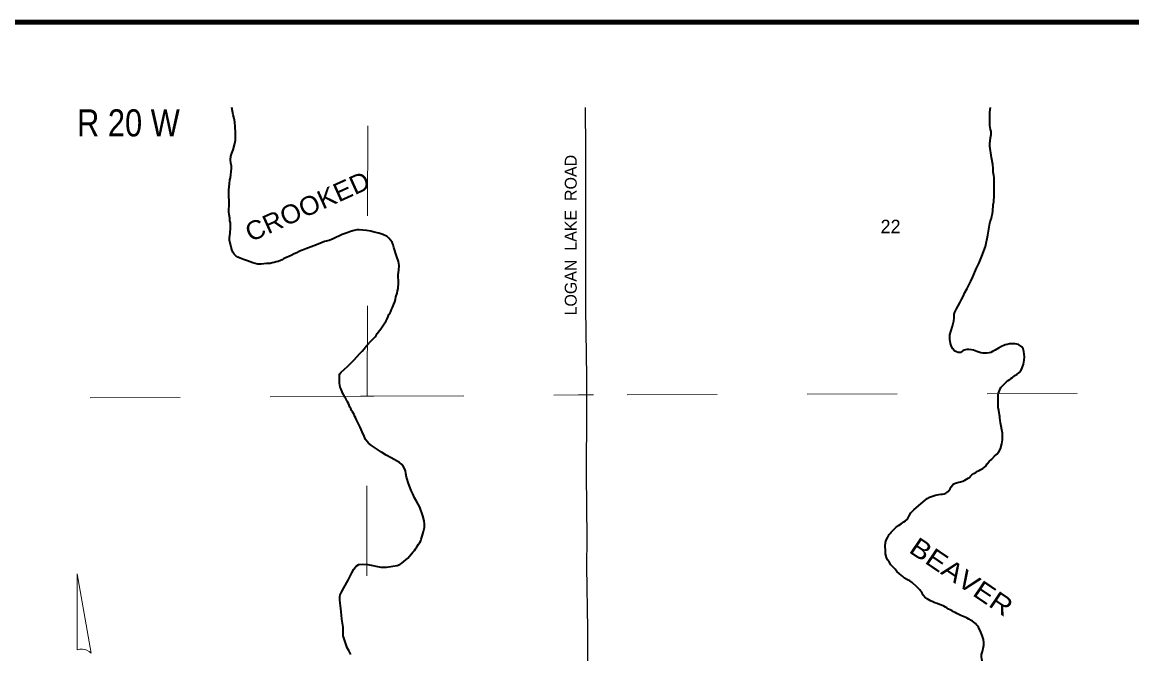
# Model space of a CAD drawing. Extents: x -143 to 192, y -296 to 46.
# Drawn here: x -141.66 to -140.428, y -292.942 to -292.24 of the extents above; entities that cross this region are included whole.
import ezdxf
from ezdxf.enums import TextEntityAlignment as Align

# ---------------------------------------------------------------- set-up
doc = ezdxf.new("R2010")
doc.units = 0
doc.header["$LTSCALE"] = 0.006
doc.linetypes.add('MEDIUM_DASHED', pattern=[4.5, 3, -1.5])
for name, color, linetype, lineweight in [('14', 7, 'Continuous', 25), ('15', 7, 'MEDIUM_DASHED', 13), ('25', 7, 'Continuous', 35), ('48', 7, 'Continuous', 106), ('51', 7, 'Continuous', 13)]:
    doc.layers.add(name, color=color, linetype=linetype, lineweight=lineweight)
for name, color, linetype in [('29', 7, 'Continuous'), ('45', 7, 'Continuous'), ('46', 7, 'Continuous'), ('49', 7, 'Continuous')]:
    doc.layers.add(name, color=color, linetype=linetype)

msp = doc.modelspace()

# ---------------------------------------------------------------- linework, layer by layer
at = {"layer": '14'}
msp.add_lwpolyline([(-141.030871, -293.225568), (-141.031061, -293.177652), (-141.03125, -293.116098), (-141.031629, -293.042803), (-141.031818, -292.992045), (-141.032008, -292.914394), (-141.033144, -292.844886), (-141.032765, -292.813826), (-141.033333, -292.742045), (-141.033144, -292.671402), (-141.033144, -292.634091), (-141.03428, -292.558902), (-141.03428, -292.489583), (-141.03428, -292.458902), (-141.03428, -292.382008), (-141.03447, -292.334848)], dxfattribs=at)
at = {"layer": '15'}
for p, q in [((-141.279356, -293.655114), (-141.276326, -292.334848)), ((-141.284659, -292.655682), (-141.882765, -292.65928)), ((-141.284659, -292.655682), (-141.269697, -292.655682)), ((-141.269697, -292.655682), (-141.042235, -292.654167)), ((-141.042235, -292.654167), (-141.025758, -292.654167)), ((-140.288447, -292.651894), (-141.025758, -292.654167))]:
    msp.add_line(p, q, dxfattribs=at)
at = {"layer": '25'}
for points in [[(-141.423485, -292.362689), (-141.423674, -292.35625), (-141.424053, -292.351326), (-141.424811, -292.347159), (-141.425758, -292.342992), (-141.427462, -292.334848)], [(-140.585606, -292.37803), (-140.585606, -292.375379), (-140.584659, -292.36875), (-140.584091, -292.364962), (-140.584091, -292.361553), (-140.584659, -292.35928), (-140.585417, -292.354924), (-140.585417, -292.339962), (-140.584659, -292.334848)], [(-141.424053, -292.375), (-141.423485, -292.371212), (-141.423485, -292.366856), (-141.423485, -292.362689)], [(-141.42803, -292.406061), (-141.427652, -292.402841), (-141.427841, -292.399811), (-141.428598, -292.396591), (-141.428977, -292.393182), (-141.428598, -292.389015), (-141.427462, -292.385795), (-141.425947, -292.382008), (-141.424053, -292.375)], [(-140.581818, -292.402841), (-140.582197, -292.398106), (-140.583712, -292.390341), (-140.585606, -292.37803)], [(-141.429545, -292.415341), (-141.428977, -292.412879), (-141.428598, -292.409848), (-141.42803, -292.406061)], [(-140.580682, -292.419508), (-140.580682, -292.412689), (-140.581061, -292.410417), (-140.581629, -292.406818), (-140.581818, -292.402841)], [(-141.430871, -292.431061), (-141.430871, -292.426326), (-141.430492, -292.422917), (-141.430114, -292.419697), (-141.429545, -292.415341)], [(-140.581629, -292.443182), (-140.580871, -292.439583), (-140.580682, -292.432576), (-140.580682, -292.419508)], [(-141.430303, -292.453788), (-141.430871, -292.450758), (-141.430492, -292.441098), (-141.430871, -292.431061)], [(-140.583144, -292.455682), (-140.582576, -292.452652), (-140.582008, -292.45), (-140.581629, -292.443182)], [(-141.428977, -292.468561), (-141.428788, -292.46572), (-141.428977, -292.463068), (-141.429545, -292.460985), (-141.429735, -292.457955), (-141.430303, -292.453788)], [(-140.585985, -292.46553), (-140.585606, -292.463447), (-140.585227, -292.461742), (-140.58428, -292.459848), (-140.583712, -292.458144), (-140.583144, -292.455682)], [(-141.429924, -292.482386), (-141.429924, -292.479545), (-141.429356, -292.474621), (-141.428977, -292.468561)], [(-141.285795, -292.470833), (-141.288636, -292.470833), (-141.291667, -292.471591), (-141.295644, -292.472727), (-141.299432, -292.474053), (-141.304735, -292.476136), (-141.314962, -292.480682)], [(-141.247538, -292.490341), (-141.248295, -292.487311), (-141.249432, -292.484659), (-141.251136, -292.482197), (-141.252841, -292.479924), (-141.254924, -292.47822), (-141.259848, -292.476136), (-141.264015, -292.474621), (-141.269129, -292.473295), (-141.272917, -292.472348), (-141.277841, -292.471402), (-141.285795, -292.470833)], [(-140.600189, -292.513447), (-140.597348, -292.507386), (-140.594318, -292.500189), (-140.590341, -292.489394), (-140.587879, -292.476705), (-140.585985, -292.46553)], [(-141.410038, -292.505114), (-141.414583, -292.503598), (-141.418182, -292.502462), (-141.420644, -292.501136), (-141.422917, -292.499621), (-141.424811, -292.497727), (-141.426136, -292.495644), (-141.427273, -292.492614), (-141.42803, -292.489962), (-141.429924, -292.482386)], [(-141.314962, -292.480682), (-141.319318, -292.482576), (-141.324621, -292.483902), (-141.329545, -292.485985), (-141.336364, -292.488636), (-141.345265, -292.491856)], [(-141.358333, -292.497538), (-141.361553, -292.499242), (-141.364015, -292.500379), (-141.366667, -292.501515), (-141.369697, -292.502652)], [(-141.345265, -292.491856), (-141.348864, -292.493371), (-141.350947, -292.494129), (-141.352462, -292.494886), (-141.355114, -292.496212), (-141.358333, -292.497538)], [(-141.242803, -292.535985), (-141.242235, -292.529735), (-141.242614, -292.520644), (-141.242045, -292.51572), (-141.241667, -292.510417), (-141.242424, -292.506061), (-141.244318, -292.499621), (-141.247538, -292.490341)], [(-141.388826, -292.508333), (-141.394697, -292.509091), (-141.398485, -292.509091), (-141.401326, -292.508333), (-141.404167, -292.507386), (-141.410038, -292.505114)], [(-141.369697, -292.502652), (-141.371402, -292.503977), (-141.373295, -292.504924), (-141.375758, -292.505871), (-141.37803, -292.506439), (-141.380303, -292.507008), (-141.382576, -292.507576), (-141.384848, -292.508144), (-141.388826, -292.508333)], [(-140.606629, -292.527841), (-140.604356, -292.522917), (-140.600189, -292.513447)], [(-140.61875, -292.551894), (-140.616856, -292.548295), (-140.615152, -292.544697), (-140.613258, -292.540341), (-140.610795, -292.535795), (-140.606629, -292.527841)], [(-141.247538, -292.553409), (-141.246402, -292.550758), (-141.245644, -292.548106), (-141.245076, -292.545076), (-141.24375, -292.541288)], [(-141.24375, -292.541288), (-141.243371, -292.538447), (-141.242803, -292.535985)], [(-141.253788, -292.567045), (-141.252841, -292.564962), (-141.251705, -292.563068), (-141.250758, -292.561553), (-141.25, -292.55928), (-141.248864, -292.557008), (-141.248106, -292.555114), (-141.247538, -292.553409)], [(-140.625189, -292.566477), (-140.625, -292.564394), (-140.624242, -292.562121), (-140.622538, -292.558712), (-140.61875, -292.551894)], [(-141.263447, -292.582576), (-141.261932, -292.580682), (-141.260417, -292.578598), (-141.258902, -292.576515), (-141.257386, -292.574242), (-141.256061, -292.57197), (-141.254924, -292.569508), (-141.253788, -292.567045)], [(-140.626515, -292.60303), (-140.62803, -292.600379), (-140.629167, -292.59697), (-140.629735, -292.592235), (-140.629735, -292.5875), (-140.628788, -292.583712), (-140.627083, -292.577652), (-140.625568, -292.57178), (-140.625189, -292.568939), (-140.625189, -292.566477)], [(-141.27197, -292.593371), (-141.269886, -292.591477), (-141.268371, -292.589773), (-141.267235, -292.588068), (-141.265909, -292.585985), (-141.263447, -292.582576)], [(-141.285038, -292.608333), (-141.282576, -292.605492), (-141.280303, -292.602841), (-141.27803, -292.600189), (-141.27197, -292.593371)], [(-141.302273, -292.625568), (-141.299053, -292.622538), (-141.296591, -292.620265), (-141.291477, -292.615152), (-141.285038, -292.608333)], [(-140.624053, -292.605682), (-140.625, -292.604924), (-140.626515, -292.60303)], [(-140.608712, -292.603598), (-140.610985, -292.603598), (-140.6125, -292.603977), (-140.613826, -292.604545), (-140.615341, -292.605114), (-140.616477, -292.606061), (-140.617992, -292.607008), (-140.620833, -292.607008), (-140.622348, -292.606439), (-140.624053, -292.605682)], [(-140.593371, -292.607955), (-140.595644, -292.607576), (-140.597727, -292.606818), (-140.599811, -292.606061), (-140.601705, -292.605303), (-140.603598, -292.604545), (-140.605682, -292.603977), (-140.608712, -292.603598)], [(-140.575758, -292.602273), (-140.577841, -292.603409), (-140.579545, -292.604356), (-140.581061, -292.605114), (-140.582576, -292.606061), (-140.58447, -292.607008), (-140.586174, -292.607576), (-140.588636, -292.607955), (-140.593371, -292.607955)], [(-140.563636, -292.597538), (-140.566288, -292.598106), (-140.568561, -292.598674), (-140.570076, -292.599242), (-140.57178, -292.6), (-140.573295, -292.600947), (-140.575758, -292.602273)], [(-140.547727, -292.605871), (-140.548485, -292.602841), (-140.549811, -292.600947), (-140.553788, -292.598295), (-140.557197, -292.597538), (-140.563636, -292.597538)], [(-140.55303, -292.629356), (-140.550758, -292.626515), (-140.549432, -292.624053), (-140.547917, -292.620076), (-140.547159, -292.61572), (-140.54697, -292.611742), (-140.547727, -292.605871)], [(-141.307955, -292.638068), (-141.307955, -292.633712), (-141.307765, -292.632008), (-141.307386, -292.630871), (-141.30625, -292.629356), (-141.302273, -292.625568)], [(-140.562121, -292.635795), (-140.560417, -292.634659), (-140.558333, -292.633333), (-140.556818, -292.632386), (-140.555303, -292.631439), (-140.55303, -292.629356)], [(-141.304735, -292.650758), (-141.305492, -292.649053), (-141.30625, -292.647159), (-141.307008, -292.645455), (-141.307576, -292.643371), (-141.307955, -292.641098), (-141.307955, -292.638068)], [(-140.573106, -292.646023), (-140.57178, -292.644318), (-140.570455, -292.642803), (-140.56875, -292.641477), (-140.566856, -292.639583), (-140.565152, -292.638258), (-140.563258, -292.636932), (-140.562121, -292.635795)], [(-141.299053, -292.661742), (-141.3, -292.660417), (-141.300568, -292.658902), (-141.301136, -292.657576), (-141.302083, -292.656439), (-141.302652, -292.655303), (-141.303409, -292.654167), (-141.303788, -292.65322), (-141.304735, -292.650758)], [(-140.576136, -292.661364), (-140.576136, -292.653598), (-140.575758, -292.652083), (-140.575, -292.650379), (-140.574242, -292.648485), (-140.573106, -292.646023)], [(-141.293182, -292.673106), (-141.294318, -292.671402), (-141.295265, -292.669318), (-141.296212, -292.667614), (-141.29697, -292.66572), (-141.297917, -292.663826), (-141.299053, -292.661742)], [(-140.575568, -292.671591), (-140.576136, -292.668182), (-140.576136, -292.661364)], [(-141.287689, -292.684091), (-141.288826, -292.682008), (-141.289583, -292.680114), (-141.29072, -292.67803), (-141.291667, -292.675947), (-141.293182, -292.673106)], [(-140.573485, -292.685227), (-140.573864, -292.682197), (-140.574242, -292.679924), (-140.574432, -292.67803), (-140.574811, -292.676136), (-140.575568, -292.671591)], [(-141.261174, -292.717614), (-141.268939, -292.712689), (-141.272159, -292.710417), (-141.275568, -292.707765), (-141.278788, -292.703788), (-141.280492, -292.7), (-141.282576, -292.695076), (-141.284848, -292.689962), (-141.287689, -292.684091)], [(-140.572159, -292.708333), (-140.571591, -292.704167), (-140.571402, -292.701136), (-140.571591, -292.69678), (-140.573485, -292.685227)], [(-141.250568, -292.724242), (-141.256061, -292.721023), (-141.261174, -292.717614)], [(-140.588447, -292.730871), (-140.586364, -292.72803), (-140.583333, -292.725379), (-140.580114, -292.722348), (-140.577652, -292.720076), (-140.575379, -292.717235), (-140.573674, -292.714015), (-140.572159, -292.708333)], [(-141.233333, -292.745455), (-141.234091, -292.741288), (-141.234659, -292.738447), (-141.235606, -292.735795), (-141.236932, -292.733333), (-141.238636, -292.731439), (-141.241288, -292.729356), (-141.250568, -292.724242)], [(-140.60322, -292.741477), (-140.601136, -292.740341), (-140.599242, -292.739015), (-140.597159, -292.738258), (-140.595455, -292.737121), (-140.593371, -292.735795), (-140.591288, -292.73447), (-140.589962, -292.733144), (-140.588447, -292.730871)], [(-140.613258, -292.748864), (-140.611364, -292.747727), (-140.60947, -292.74678), (-140.608144, -292.745833), (-140.606818, -292.744318), (-140.605303, -292.742992), (-140.60322, -292.741477)], [(-141.224432, -292.768371), (-141.226326, -292.764205), (-141.22803, -292.760227), (-141.229924, -292.755682), (-141.231629, -292.751515), (-141.232765, -292.747917), (-141.233333, -292.745455)], [(-140.645833, -292.76572), (-140.644129, -292.765341), (-140.642235, -292.764773), (-140.639773, -292.764583), (-140.637879, -292.764583), (-140.636174, -292.764015), (-140.63447, -292.763447), (-140.633144, -292.762689), (-140.631818, -292.761364), (-140.630492, -292.760038), (-140.629545, -292.758333), (-140.628409, -292.75625), (-140.627083, -292.754356)], [(-140.627083, -292.754356), (-140.626136, -292.75322), (-140.624621, -292.752462), (-140.622538, -292.751705), (-140.619886, -292.751136), (-140.617992, -292.750568), (-140.61553, -292.749811), (-140.613258, -292.748864)], [(-141.216098, -292.811174), (-141.214394, -292.806061), (-141.213258, -292.801326), (-141.213258, -292.797917), (-141.213826, -292.793939), (-141.215341, -292.788447), (-141.21875, -292.778788), (-141.222348, -292.772159), (-141.224432, -292.768371)], [(-140.678977, -292.794129), (-140.677083, -292.792235), (-140.675758, -292.790152), (-140.674621, -292.787689), (-140.673295, -292.785038), (-140.669886, -292.781818), (-140.664394, -292.776894), (-140.655114, -292.769129)], [(-140.655114, -292.769129), (-140.652652, -292.767614), (-140.645833, -292.76572)], [(-140.697159, -292.80928), (-140.696023, -292.807955), (-140.694886, -292.806629), (-140.693182, -292.804924), (-140.691477, -292.80303), (-140.689394, -292.801136), (-140.686742, -292.799242), (-140.684091, -292.797348), (-140.680871, -292.795265), (-140.678977, -292.794129)], [(-141.219886, -292.819886), (-141.218561, -292.817992), (-141.217614, -292.816288), (-141.217045, -292.814583), (-141.216098, -292.811174)], [(-140.701326, -292.830871), (-140.701515, -292.827083), (-140.701705, -292.822348), (-140.701515, -292.818182), (-140.700568, -292.81553), (-140.698864, -292.812311), (-140.697159, -292.80928)], [(-141.227841, -292.830871), (-141.226515, -292.828977), (-141.224621, -292.826894), (-141.223295, -292.825), (-141.22197, -292.823106), (-141.219886, -292.819886)], [(-141.298295, -292.859848), (-141.294129, -292.851894), (-141.291856, -292.847727), (-141.289394, -292.844318), (-141.286364, -292.842424), (-141.282765, -292.842045), (-141.276326, -292.842424), (-141.261742, -292.845455)], [(-141.261742, -292.845455), (-141.255492, -292.845455), (-141.248674, -292.844508), (-141.24375, -292.84375), (-141.240909, -292.842614), (-141.238636, -292.841098)], [(-141.238636, -292.841098), (-141.236364, -292.839394), (-141.23428, -292.8375), (-141.231818, -292.835417), (-141.229924, -292.833333), (-141.227841, -292.830871)], [(-140.69053, -292.847917), (-140.692803, -292.845455), (-140.695455, -292.842803), (-140.697348, -292.839773), (-140.699242, -292.837311), (-140.700379, -292.834848), (-140.701326, -292.830871)], [(-140.67178, -292.8625), (-140.674242, -292.860795), (-140.676894, -292.85947), (-140.680114, -292.857576), (-140.682197, -292.855871), (-140.685985, -292.852841), (-140.688636, -292.850189), (-140.69053, -292.847917)], [(-141.30625, -292.891288), (-141.307008, -292.885417), (-141.307386, -292.881629), (-141.307386, -292.878409), (-141.307008, -292.876326), (-141.305682, -292.873106), (-141.30303, -292.868371), (-141.298295, -292.859848)], [(-140.655114, -292.880871), (-140.657576, -292.878977), (-140.65947, -292.876705), (-140.660795, -292.874242), (-140.663258, -292.870833), (-140.666288, -292.867614), (-140.67178, -292.8625)], [(-141.303788, -292.917614), (-141.303788, -292.912311), (-141.304356, -292.907576), (-141.305303, -292.903409), (-141.305492, -292.898864), (-141.30625, -292.891288)], [(-140.639015, -292.887879), (-140.641477, -292.887121), (-140.643939, -292.885985), (-140.646402, -292.885038), (-140.648674, -292.883902), (-140.651515, -292.882765), (-140.655114, -292.880871)], [(-140.629545, -292.892992), (-140.63125, -292.892045), (-140.633144, -292.89072), (-140.634659, -292.889962), (-140.636742, -292.889015), (-140.639015, -292.887879)], [(-140.619886, -292.897917), (-140.62197, -292.89697), (-140.623864, -292.896023), (-140.625947, -292.895076), (-140.627462, -292.893939), (-140.629545, -292.892992)], [(-140.608902, -292.90322), (-140.610606, -292.902273), (-140.612311, -292.901515), (-140.614015, -292.900758), (-140.615909, -292.899811), (-140.617614, -292.899053), (-140.619886, -292.897917)], [(-140.598106, -292.912311), (-140.598864, -292.910985), (-140.600189, -292.90947), (-140.601515, -292.908144), (-140.60322, -292.906629), (-140.604735, -292.905682), (-140.60625, -292.904735), (-140.608902, -292.90322)], [(-140.592424, -292.933902), (-140.592235, -292.932197), (-140.592235, -292.929167), (-140.592614, -292.925947), (-140.593939, -292.921402), (-140.595644, -292.917614), (-140.598106, -292.912311)], [(-141.295076, -292.942424), (-141.297538, -292.938068), (-141.299242, -292.935227), (-141.300947, -292.930682), (-141.303788, -292.92197), (-141.303788, -292.917614)], [(-140.593561, -292.956439), (-140.593371, -292.953788), (-140.593561, -292.950758), (-140.594318, -292.947727), (-140.594697, -292.944886), (-140.594697, -292.942424), (-140.59375, -292.939015), (-140.592424, -292.933902)]]:
    msp.add_lwpolyline(points, dxfattribs=at)
at = {"layer": '48'}
msp.add_lwpolyline([(-143.225189, -296.122727), (-143.225189, -292.240152), (-139.342614, -292.240152), (-139.342614, -296.122727)], close=True, dxfattribs=at)
msp.add_lwpolyline([(-143.225189, -296.122727), (-143.225189, -292.240152), (-139.342614, -292.240152), (-139.342614, -296.122727)], close=True, dxfattribs=at)
at = {"layer": '51'}
msp.add_lwpolyline([(-141.599242, -292.937311), (-141.599242, -292.852841), (-141.583712, -292.941098), (-141.585985, -292.939205), (-141.588447, -292.937879), (-141.59072, -292.936932), (-141.593371, -292.936742), (-141.596212, -292.936742)], close=True, dxfattribs=at)

# ---------------------------------------------------------------- texts
at = {"layer": '29'}
for s, rotation, width, p in [('CROOKED', 24.32, 1.05, (-141.339138, -292.454225)), ('BEAVER', 325.88, 1.15, (-140.622793, -292.864748))]:
    msp.add_text(s, height=0.02083, rotation=rotation, dxfattribs=dict(at, width=width)).set_placement(p, align=Align.CENTER)
at = {"layer": '45'}
msp.add_text('22', height=0.01496, dxfattribs=at).set_placement((-140.695739, -292.474621), align=Align.CENTER)
at = {"layer": '46', "width": 0.85}
msp.add_text('R 20 W', height=0.03011, dxfattribs=at).set_placement((-141.542235, -292.367045), align=Align.CENTER)
at = {"layer": '49'}
msp.add_text('LOGAN  LAKE  ROAD', height=0.01326, rotation=90, dxfattribs=at).set_placement((-141.044318, -292.476705), align=Align.CENTER)

doc.saveas('drawing.dxf')
